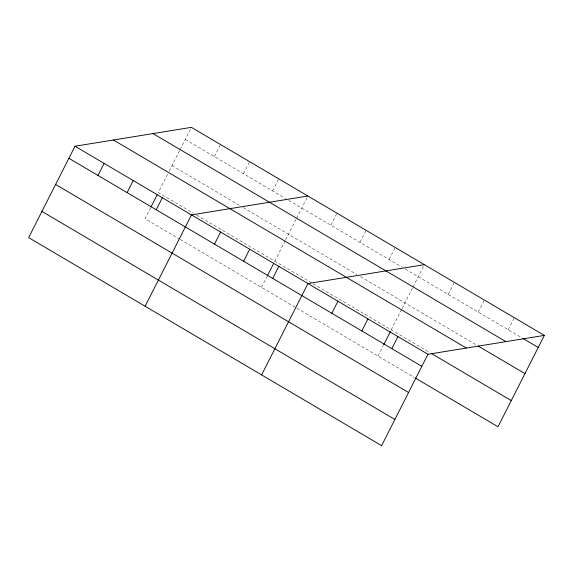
<?xml version="1.0" encoding="UTF-8"?>
<svg xmlns="http://www.w3.org/2000/svg" width="573" height="573" viewBox="0 0 573 573"><rect width="100%" height="100%" fill="white"/><g stroke="black" fill="none" stroke-linecap="round" stroke-linejoin="round"><path stroke-width="0.43" stroke-dasharray="2.87 2.15" d="M150.678 207.612L145.041 218.721L179.528 239.041M167.574 174.299L158.32 192.542L193.574 213.321M169.185 171.126L179.65 150.506M180.051 149.711L191.389 127.356M214.402 156.565L220.512 144.518M243.518 173.734L249.627 161.686M272.641 190.895L278.75 178.848M261.517 287.374L266.746 277.06M274.796 261.195L285.261 240.574M285.662 239.786L296.126 219.158M296.528 218.37L307.866 196.009M330.879 225.218L336.988 213.177M359.994 242.386L366.104 230.339M389.117 259.548L395.227 247.5M377.994 356.026L383.222 345.712M391.273 329.855L401.737 309.234M402.139 308.439L412.603 287.818M413.004 287.023L424.342 264.669M448.236 294.393L454.346 282.346M478.233 312.077L484.35 300.03M508.237 329.762L514.346 317.714M185.28 139.404L285.662 198.573M288.728 200.378L402.139 267.226M405.204 269.031L522.082 337.927M172 165.576L240.202 205.779M243.267 207.584L356.678 274.431M360.51 276.687L476.492 345.053M196.632 215.126L312.342 283.327M313.109 283.778L429.736 352.524M180.294 239.493L296.005 307.694M296.771 308.152L414.15 377.335"/><path stroke-width="0.86" d="M544.35 335.398L191.389 127.356L74.999 146.237L28.65 237.602L381.611 445.644L427.959 354.279L544.35 335.398L498.001 426.763L414.916 377.793M98.004 175.445L104.121 163.405M127.127 192.614L133.237 180.567M151.079 206.817L157.117 194.92M156.243 209.775L162.36 197.728M145.127 306.254L191.475 214.896L307.866 196.009M214.481 244.105L220.598 232.058M243.604 261.267L249.713 249.219M267.154 276.265L273.593 263.58M272.719 278.428L278.836 266.381M261.603 374.907L307.952 283.549L424.342 264.669M331.839 313.281L337.955 301.233M361.842 330.958L367.952 318.917M383.631 344.925L390.471 331.438M391.846 348.642L397.956 336.602M522.855 338.378L538.24 347.446M152.984 133.588L505.938 341.63M478.032 345.963L524.961 373.617M113.411 140.005L466.365 348.055M431.276 353.434L511.281 400.584M74.999 146.237L427.959 354.279M68.889 158.284L421.85 366.326M55.61 184.456L408.57 392.505M41.929 211.423L394.883 419.472"/></g></svg>
